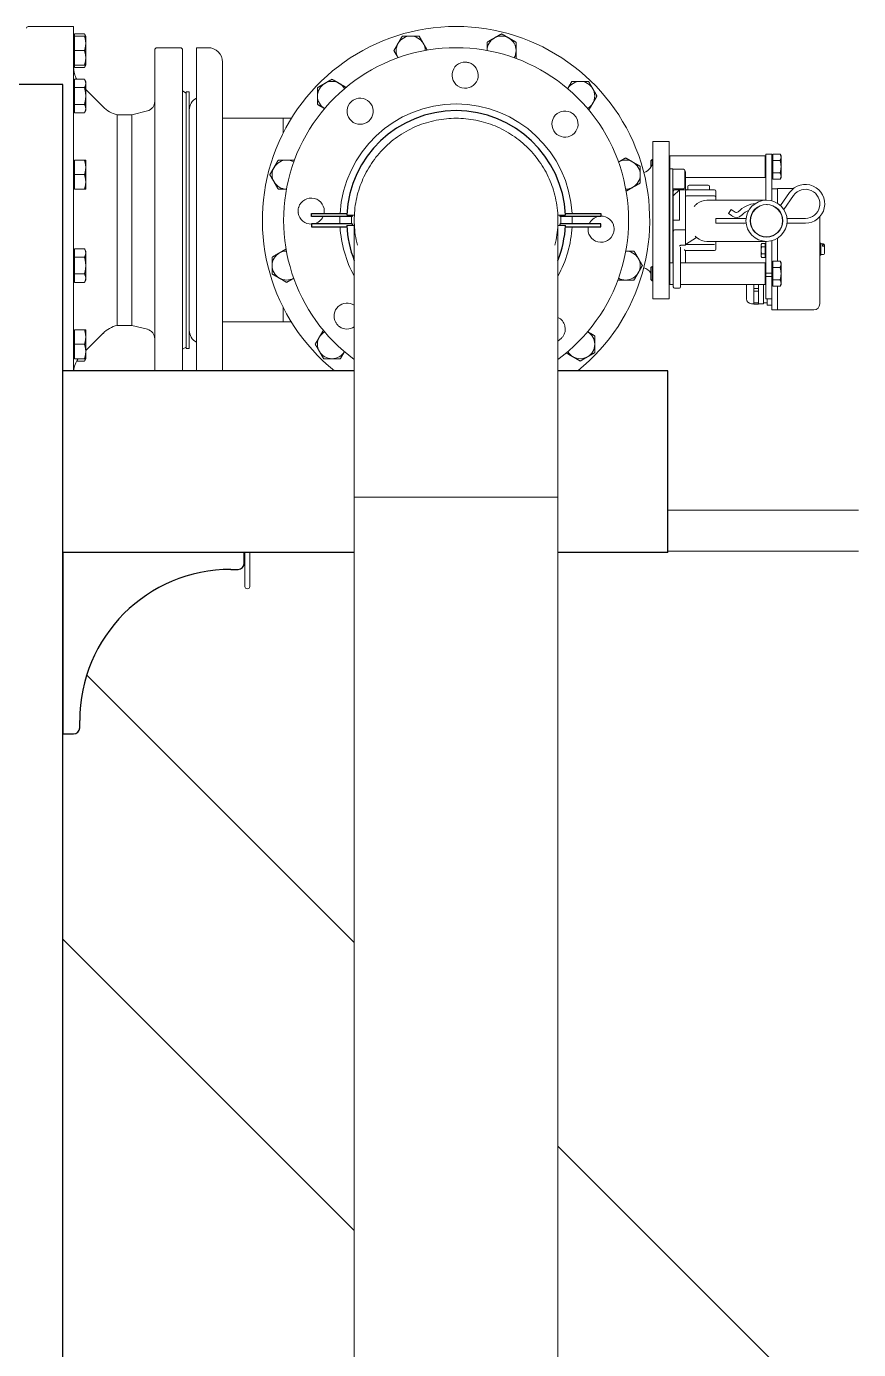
# Model space of a CAD drawing. Header units: millimetres. Extents: x 0 to 100323, y 0 to 59400.
# Drawn here: x 24762 to 25449, y 45707 to 46801 of the extents above; entities that cross this region are included whole.
import ezdxf

# ---------------------------------------------------------------- set-up
doc = ezdxf.new("R2010")
doc.units = ezdxf.units.MM
doc.header["$LTSCALE"] = 100
doc.layers.add('P_Biomass (BM)', color=150, linetype='Continuous', lineweight=18, true_color=0x007fff)
doc.layers.add('Visible', color=7, linetype='Continuous', lineweight=25)

msp = doc.modelspace()

# ---------------------------------------------------------------- linework, layer by layer
at = {"layer": 'P_Biomass (BM)'}
for p, q in [((24763.1, 46800.5), (24800.6, 46800.5)), ((24800.6, 46516), (24800.6, 46800.5)), ((24801.4, 46791.6), (24800.6, 46791.6)), ((24801.4, 46792.6), (24801.4, 46794.4)), ((24801.4, 46794.4), (24809.6, 46794.4)), ((24801.4, 46780.6), (24801.4, 46792.6)), ((24801.4, 46792.6), (24809.6, 46792.6)), ((24810.6, 46792.6), (24809.6, 46794.4)), ((24810.6, 46786.6), (24810.6, 46792.6)), ((24810.6, 46774.6), (24810.6, 46786.6)), ((24801.4, 46768.6), (24801.4, 46780.6)), ((24801.4, 46780.6), (24809.6, 46780.6)), ((24867.6, 46516), (24867.6, 46781)), ((24888.6, 46783), (24869.6, 46783)), ((24890.6, 46781), (24890.6, 46516)), ((24902.1, 46516), (24902.1, 46783)), ((24902.1, 46783), (24911.6, 46783)), ((24801.4, 46769.6), (24800.6, 46769.6)), ((24801.4, 46766.7), (24801.4, 46768.6)), ((24801.4, 46768.6), (24809.6, 46768.6)), ((24801.4, 46766.7), (24809.6, 46766.7)), ((24810.6, 46768.6), (24809.6, 46766.7)), ((24810.6, 46768.6), (24810.6, 46774.6)), ((24923.6, 46740), (24923.6, 46771)), ((24801.4, 46754.1), (24800.6, 46754.1)), ((24801.4, 46756.9), (24809.6, 46756.9)), ((24801.4, 46750), (24801.4, 46756.9)), ((24810.6, 46755.1), (24809.6, 46756.9)), ((24810.6, 46753.5), (24810.6, 46755.1)), ((24810.6, 46743.1), (24810.6, 46753.5)), ((24801.4, 46736.1), (24801.4, 46750)), ((24801.4, 46750), (24809.6, 46750)), ((24824.9, 46734.1), (24810.6, 46748.4)), ((24810.6, 46732.7), (24810.6, 46743.1)), ((24893.6, 46745.5), (24890.6, 46747.3)), ((24893.6, 46534.5), (24893.6, 46746.5)), ((24893.6, 46746.5), (24896.1, 46746.5)), ((24896.1, 46534.5), (24896.1, 46746.5)), ((24801.4, 46732.1), (24800.6, 46732.1)), ((24801.4, 46729.2), (24801.4, 46736.1)), ((24801.4, 46736.1), (24809.6, 46736.1)), ((24810.6, 46731.1), (24810.6, 46732.7)), ((24923.6, 46740), (24923.6, 46736.8)), ((24923.6, 46651.1), (24923.6, 46736.8)), ((24801.4, 46729.2), (24809.6, 46729.2)), ((24810.6, 46731.1), (24809.6, 46729.2)), ((24836.5, 46553.5), (24836.5, 46727.5)), ((24848.6, 46727.5), (24836.5, 46727.5)), ((24848.6, 46727.5), (24861.6, 46730.8)), ((24848.6, 46727.5), (24848.6, 46553.5)), ((24923.6, 46556.4), (24923.6, 46724.7)), ((24923.6, 46724.7), (24973.8, 46724.7)), ((24973.6, 46712.3), (24973.6, 46724.7)), ((24980.5, 46724.7), (24973.6, 46724.7)), ((24973.8, 46724.7), (24973.8, 46712.6)), ((25279.1, 46693.9), (25279.1, 46705.5)), ((25292.6, 46705.5), (25279.1, 46705.5)), ((25292.6, 46705.5), (25292.6, 46693.9)), ((24801.4, 46689.1), (24800.6, 46689.1)), ((24801.4, 46690.1), (24809.6, 46690.1)), ((24801.4, 46678.1), (24801.4, 46690.1)), ((24810.6, 46684.1), (24810.6, 46690.1)), ((25277.6, 46689.6), (25278.7, 46690.7)), ((25277.6, 46684.3), (25277.6, 46689.6)), ((25278.7, 46690.7), (25278.7, 46686.6)), ((25279.1, 46690.7), (25278.7, 46690.7)), ((25279.1, 46680.3), (25279.1, 46693.9)), ((25292.6, 46693.9), (25292.6, 46680.3)), ((25292.6, 46693.2), (25293.1, 46693.7)), ((25293.1, 46693.7), (25293.1, 46682.9)), ((25293.1, 46693.7), (25372.1, 46693.7)), ((25372.1, 46675.7), (25372.1, 46693.7)), ((25372.6, 46693.2), (25372.1, 46693.7)), ((25372.6, 46692.9), (25372.6, 46695)), ((25372.6, 46695), (25377.6, 46695)), ((25372.6, 46692.9), (25372.6, 46687.2)), ((25377.6, 46693.5), (25377.6, 46695)), ((25378.2, 46693.7), (25377.6, 46693.7)), ((25377.6, 46693.5), (25377.6, 46686.5)), ((25378.2, 46692.5), (25378.2, 46695.1)), ((25378.2, 46695.1), (25384.3, 46695.1)), ((25378.2, 46689.9), (25378.2, 46692.5)), ((25378.2, 46684.7), (25378.2, 46689.9)), ((25378.2, 46689.9), (25384.3, 46689.9)), ((25385.1, 46693.7), (25384.3, 46695.1)), ((25385.1, 46692.5), (25385.1, 46693.7)), ((25385.1, 46684.7), (25385.1, 46692.5)), ((24801.4, 46666.1), (24801.4, 46678.1)), ((24801.4, 46678.1), (24809.6, 46678.1)), ((24810.6, 46672.1), (24810.6, 46684.1)), ((25279.1, 46680.3), (25279.1, 46600.8)), ((25292.6, 46681), (25293.2, 46683)), ((25292.6, 46600.8), (25292.6, 46680.3)), ((25293.2, 46683), (25293.2, 46605.3)), ((25293.2, 46683), (25295.6, 46683)), ((25295.6, 46683), (25295.6, 46605.3)), ((25304.6, 46682.5), (25295.6, 46682.5)), ((25305.6, 46681.5), (25305.6, 46667.5)), ((25306.1, 46669.5), (25306.1, 46680.4)), ((25372.6, 46657), (25372.6, 46687.2)), ((25377.6, 46665.6), (25377.6, 46686.5)), ((25378.2, 46679.5), (25378.2, 46684.7)), ((25378.2, 46679.5), (25384.3, 46679.5)), ((25378.2, 46676.9), (25378.2, 46679.5)), ((25378.2, 46674.3), (25378.2, 46676.9)), ((25385.1, 46676.9), (25385.1, 46684.7)), ((25385.1, 46675.7), (25385.1, 46676.9)), ((24801.4, 46667.1), (24800.6, 46667.1)), ((24801.4, 46666.1), (24809.6, 46666.1)), ((24810.6, 46666.1), (24810.6, 46672.1)), ((25304.6, 46666.5), (25295.6, 46666.5)), ((25296.1, 46666.5), (25296.1, 46664.5)), ((25296.1, 46660.5), (25301.1, 46665.5)), ((25301.1, 46665.5), (25297.1, 46665.5)), ((25301.1, 46640.5), (25301.1, 46665.5)), ((25307.1, 46665.5), (25301.1, 46665.5)), ((25306.1, 46675.7), (25372.1, 46675.7)), ((25306.1, 46666.5), (25306.1, 46669.5)), ((25330.1, 46665.5), (25307.1, 46665.5)), ((25308.1, 46668.3), (25308.1, 46665.5)), ((25309.3, 46669.5), (25324.9, 46669.5)), ((25326.1, 46668.3), (25326.1, 46665.5)), ((25372.6, 46676.2), (25372.1, 46675.7)), ((25378.2, 46675.7), (25377.6, 46675.7)), ((25377.6, 46666.5), (25382.1, 46666.5)), ((25377.6, 46656.4), (25377.6, 46665.6)), ((25378.2, 46674.3), (25384.3, 46674.3)), ((25382.1, 46654.4), (25382.1, 46666.6)), ((25382.1, 46666.6), (25395.4, 46666.6)), ((25385.1, 46675.7), (25384.3, 46674.3)), ((25295.6, 46657.5), (25296.1, 46657.5)), ((25296.1, 46660.5), (25296.1, 46664.5)), ((25296.1, 46660.5), (25296.1, 46640.5)), ((25306.1, 46664), (25306.1, 46664.5)), ((25306.1, 46664), (25306.1, 46659.5)), ((25306.1, 46620.5), (25306.1, 46659.5)), ((25328.1, 46660.5), (25307.1, 46660.5)), ((25323.9, 46657), (25368.6, 46657)), ((25330.1, 46660.5), (25328.1, 46660.5)), ((25331.1, 46664.5), (25331.1, 46664)), ((25331.1, 46659.5), (25331.1, 46664)), ((25331.1, 46657), (25331.1, 46659.5)), ((25331.1, 46659.5), (25331.1, 46659.5)), ((25372.6, 46657), (25372.6, 46657)), ((25392.2, 46663.3), (25384.6, 46652.5)), ((25395.5, 46660.9), (25387.3, 46649.4)), ((25417.1, 46655.7), (25417.1, 46652.3)), ((24923.6, 46651.1), (24923.6, 46646.3)), ((24923.6, 46556), (24923.6, 46646.3)), ((25341.7, 46646.1), (25344, 46649.4)), ((25344.8, 46644), (25341.7, 46646.1)), ((25347.1, 46647.2), (25344, 46649.4)), ((25356.7, 46644.5), (25356.7, 46644.5)), ((25032.5, 46640.5), (25032.5, 46411.5)), ((25200.8, 46411.5), (25200.8, 46640.5)), ((25296.1, 46640.5), (25297.1, 46640.5)), ((25296.1, 46640.5), (25296.1, 46636.4)), ((25296.1, 46636.4), (25296.1, 46631.4)), ((25301.1, 46640.5), (25297.1, 46640.5)), ((25331.2, 46638), (25331.2, 46642)), ((25331.2, 46642), (25356.2, 46642)), ((25331.2, 46638), (25356.2, 46638)), ((25354.2, 46636.5), (25354.2, 46636.5)), ((25359.8, 46642), (25360, 46642)), ((25359.8, 46638), (25360, 46638)), ((25386.2, 46642), (25386.5, 46642)), ((25386.2, 46638), (25386.5, 46638)), ((25390, 46642), (25405.2, 46642)), ((25390, 46638), (25405.2, 46638)), ((25417.1, 46643.3), (25417.1, 46571.4)), ((25295.6, 46623.5), (25296.1, 46623.5)), ((25296.1, 46628.4), (25296.1, 46631.4)), ((25296.1, 46628.4), (25296.1, 46619.1)), ((25306.1, 46632.4), (25297.1, 46632.4)), ((25306.1, 46620.5), (25315.3, 46626.1)), ((25323.9, 46623), (25368.6, 46623)), ((25331.1, 46621.6), (25331.1, 46623)), ((25372.6, 46604.5), (25372.6, 46623)), ((25377.6, 46605.2), (25377.6, 46623.6)), ((25382.1, 46606.7), (25382.1, 46625.6)), ((24801.4, 46614), (24800.6, 46614)), ((24801.4, 46616.9), (24809.6, 46616.9)), ((24801.4, 46609.9), (24801.4, 46616.9)), ((24810.6, 46615), (24809.6, 46616.9)), ((24810.6, 46613.4), (24810.6, 46615)), ((24810.6, 46603), (24810.6, 46613.4)), ((25296.1, 46614.5), (25295.6, 46614.5)), ((25296.1, 46619.1), (25296.1, 46614.2)), ((25296.1, 46614.2), (25296.1, 46604.1)), ((25302.1, 46614.2), (25302.1, 46618.3)), ((25302.1, 46604.1), (25302.1, 46614.2)), ((25302.6, 46619.7), (25306.1, 46619.7)), ((25306.1, 46620.5), (25330.1, 46620.5)), ((25306.1, 46619.7), (25306.1, 46620.5)), ((25306.1, 46605.3), (25306.1, 46615.5)), ((25306.1, 46615.5), (25330.1, 46615.5)), ((25331.1, 46617.1), (25331.1, 46621.6)), ((25331.1, 46621.6), (25331.1, 46621.5)), ((25331.1, 46617.1), (25331.1, 46616.5)), ((25368.6, 46620.5), (25369.1, 46621.3)), ((25368.6, 46620.5), (25368.6, 46619.8)), ((25368.6, 46619.8), (25368.6, 46615.5)), ((25368.6, 46615.5), (25368.6, 46611.2)), ((25368.6, 46611.2), (25368.6, 46610.5)), ((25372.1, 46621.3), (25369.1, 46621.3)), ((25372.1, 46618.4), (25369.1, 46618.4)), ((25372.1, 46612.6), (25369.1, 46612.6)), ((25372.1, 46621.3), (25372.1, 46619.8)), ((25372.1, 46620.5), (25372.6, 46620.5)), ((25372.1, 46619.8), (25372.1, 46618.4)), ((25372.1, 46618.4), (25372.1, 46615.5)), ((25372.1, 46615.5), (25372.1, 46612.6)), ((25372.1, 46612.6), (25372.1, 46611.2)), ((25372.1, 46611.2), (25372.1, 46609.7)), ((25418.1, 46621.5), (25417.1, 46621.5)), ((25418.1, 46611.5), (25417.1, 46611.5)), ((25418.1, 46621.5), (25418.1, 46611.5)), ((25418.1, 46621), (25420.1, 46621)), ((25418.1, 46612), (25420.1, 46612)), ((25419.3, 46620.2), (25419.3, 46619.1)), ((25419.3, 46620.2), (25420.1, 46620.2)), ((25420.1, 46619.1), (25419.3, 46619.1)), ((25421.1, 46620), (25421.1, 46619.4)), ((25421.1, 46618.4), (25421.1, 46619.4)), ((25421.1, 46618.4), (25421.1, 46613)), ((24801.4, 46609.9), (24809.6, 46609.9)), ((24801.4, 46596.1), (24801.4, 46609.9)), ((24810.6, 46592.6), (24810.6, 46603)), ((25277.6, 46601.3), (25278.7, 46602.3)), ((25277.6, 46591.4), (25277.6, 46601.3)), ((25278.7, 46602.3), (25278.7, 46590.3)), ((25279.1, 46602.3), (25278.7, 46602.3)), ((25279.1, 46587.1), (25279.1, 46600.8)), ((25292.6, 46604.8), (25293.1, 46605.3)), ((25292.6, 46600.8), (25292.6, 46587.1)), ((25293.1, 46605.3), (25293.1, 46587.3)), ((25293.1, 46605.3), (25296.1, 46605.3)), ((25296.1, 46585.3), (25296.1, 46604.1)), ((25302.1, 46605.3), (25372.1, 46605.3)), ((25302.1, 46604.1), (25302.1, 46585.3)), ((25368.6, 46610.5), (25369.1, 46609.7)), ((25372.1, 46609.7), (25369.1, 46609.7)), ((25372.1, 46610.5), (25372.6, 46610.5)), ((25372.1, 46587.3), (25372.1, 46605.3)), ((25372.6, 46604.8), (25372.1, 46605.3)), ((25372.6, 46604.5), (25372.6, 46598.8)), ((25378.2, 46605.3), (25377.6, 46605.3)), ((25377.6, 46605.2), (25377.6, 46598.1)), ((25378.2, 46604.1), (25378.2, 46606.7)), ((25378.2, 46606.7), (25384.3, 46606.7)), ((25378.2, 46601.5), (25378.2, 46604.1)), ((25378.2, 46596.3), (25378.2, 46601.5)), ((25378.2, 46601.5), (25384.3, 46601.5)), ((25385.1, 46605.3), (25384.3, 46606.7)), ((25385.1, 46604.1), (25385.1, 46605.3)), ((25385.1, 46596.3), (25385.1, 46604.1)), ((24801.4, 46592), (24800.6, 46592)), ((24801.4, 46589.1), (24801.4, 46596.1)), ((24801.4, 46596.1), (24809.6, 46596.1)), ((24801.4, 46589.1), (24809.6, 46589.1)), ((24810.6, 46591), (24809.6, 46589.1)), ((24810.6, 46591), (24810.6, 46592.6)), ((25277.6, 46591.4), (25278.7, 46590.3)), ((25279.1, 46590.3), (25278.7, 46590.3)), ((25372.6, 46596.7), (25372.6, 46598.8)), ((25372.6, 46596.7), (25372.6, 46593.9)), ((25377.6, 46596.7), (25372.6, 46596.7)), ((25372.6, 46575.5), (25372.6, 46593.9)), ((25372.6, 46593.9), (25377.6, 46593.9)), ((25377.6, 46596.7), (25377.6, 46598.1)), ((25377.6, 46593.9), (25377.6, 46596.7)), ((25377.6, 46590), (25377.6, 46593.9)), ((25377.6, 46575.5), (25377.6, 46590)), ((25378.2, 46591.1), (25378.2, 46596.3)), ((25378.2, 46591.1), (25384.3, 46591.1)), ((25378.2, 46588.5), (25378.2, 46591.1)), ((25385.1, 46588.5), (25385.1, 46596.3)), ((25279.1, 46575.5), (25279.1, 46587.1)), ((25292.6, 46587.8), (25293.1, 46587.3)), ((25292.6, 46587.1), (25292.6, 46575.5)), ((25293.1, 46587.3), (25296.1, 46587.3)), ((25301.1, 46584.3), (25297.1, 46584.3)), ((25302.1, 46587.3), (25372.1, 46587.3)), ((25356.6, 46575.5), (25356.6, 46587.3)), ((25362.6, 46587.3), (25362.6, 46584)), ((25362.6, 46581.7), (25362.6, 46584)), ((25366.6, 46584), (25362.6, 46584)), ((25366.6, 46581.7), (25362.6, 46581.7)), ((25362.6, 46581.7), (25362.6, 46577)), ((25366.6, 46587.3), (25366.6, 46584)), ((25366.6, 46581.7), (25366.6, 46584)), ((25366.6, 46581.7), (25366.6, 46577)), ((25370.6, 46571.5), (25370.6, 46587.3)), ((25372.6, 46587.8), (25372.1, 46587.3)), ((25378.2, 46587.3), (25377.6, 46587.3)), ((25378.2, 46585.9), (25378.2, 46588.5)), ((25378.2, 46585.9), (25384.3, 46585.9)), ((25382.1, 46566.4), (25382.1, 46585.9)), ((25385.1, 46587.3), (25384.3, 46585.9)), ((25385.1, 46587.3), (25385.1, 46588.5)), ((24973.6, 46556.4), (24973.6, 46568.8)), ((24973.8, 46568.5), (24973.8, 46556.4)), ((25292.6, 46575.5), (25279.1, 46575.5)), ((25360.6, 46571.5), (25362.6, 46571.5)), ((25362.6, 46577), (25362.6, 46572.3)), ((25362.6, 46572.3), (25366.6, 46572.3)), ((25362.6, 46571.2), (25362.6, 46572.3)), ((25366.6, 46571.2), (25362.6, 46571.2)), ((25366.6, 46577), (25366.6, 46572.3)), ((25366.6, 46571.2), (25366.6, 46572.3)), ((25366.6, 46571.5), (25370.6, 46571.5)), ((25370.6, 46572.2), (25373.6, 46572.2)), ((25377.6, 46575.5), (25372.6, 46575.5)), ((25373.6, 46575.4), (25373.6, 46575.5)), ((25377.6, 46575.4), (25373.6, 46575.4)), ((25373.6, 46575.4), (25373.6, 46570.2)), ((25373.6, 46570.2), (25373.6, 46570.2)), ((25373.6, 46570.2), (25377.6, 46570.2)), ((25373.6, 46570.2), (25377.6, 46570.2)), ((25377.6, 46566.5), (25377.6, 46575.5)), ((24923.6, 46556.4), (24973.8, 46556.4)), ((24980.5, 46556.4), (24973.6, 46556.4)), ((25377.6, 46566.5), (25382.1, 46566.5)), ((25382.1, 46566.4), (25412.1, 46566.4)), ((24801.4, 46549), (24800.6, 46549)), ((24801.4, 46550), (24809.6, 46550)), ((24801.4, 46538), (24801.4, 46550)), ((24810.6, 46544), (24810.6, 46550)), ((24824.9, 46547), (24810.6, 46532.7)), ((24848.6, 46553.5), (24836.5, 46553.5)), ((24848.6, 46553.5), (24861.6, 46550.3)), ((24923.6, 46556), (24923.6, 46552.4)), ((24923.6, 46516), (24923.6, 46552.4)), ((24801.4, 46538), (24809.6, 46538)), ((24801.4, 46526), (24801.4, 46538)), ((24810.6, 46532), (24810.6, 46544)), ((24893.6, 46535.5), (24890.6, 46533.8)), ((24893.6, 46534.5), (24896.1, 46534.5)), ((24801.4, 46527), (24800.6, 46527)), ((24801.4, 46526), (24809.6, 46526)), ((24803.2, 46524.1), (24809.6, 46524.1)), ((24810.6, 46526), (24809.6, 46524.1)), ((24810.6, 46526), (24810.6, 46532)), ((25200.8, 46411.5), (25032.5, 46411.5)), ((25032.5, 44970.5), (25032.5, 46411.5)), ((25032.5, 46411.5), (25032.5, 46411.5)), ((25200.8, 46411.5), (25032.5, 46411.5)), ((25200.8, 44970.5), (25200.8, 46411.5)), ((25200.8, 46411.5), (25200.8, 46411.5)), ((25291.6, 46401), (25449.1, 46401)), ((24942.1, 46366), (24942.1, 46351.9)), ((24946.1, 46366), (24946.1, 46351.9)), ((25291.6, 46367), (25449.1, 46367)), ((24942.1, 46351.9), (24942.1, 46337.9)), ((24946.1, 46337.9), (24946.1, 46351.9)), ((25032.5, 46043.7), (24811.4, 46264.7)), ((25032.5, 45805.7), (24791.6, 46046.5)), ((25376.7, 45699.4), (25200.8, 45875.4))]:
    msp.add_line(p, q, dxfattribs=at)
for radius in [17, 13.5, 13.3]:
    msp.add_circle((25373.1, 46640), radius, dxfattribs=at)
for centre, radius, start, end in [((24763.1, 46799), 1.5, 90, 180), ((25116.6, 46640.5), 160, 308.9108, 231.0892), ((25079.1, 46780.6), 12, 150, 209.3543), ((25079.1, 46780.6), 12, 90, 150), ((25079.1, 46780.6), 12, 30, 90), ((25079.1, 46780.6), 12, 0.6457, 30), ((25154.2, 46780.6), 12, 120, 179.3543), ((25154.2, 46780.6), 12, 60, 120), ((25154.2, 46780.6), 12, 0, 60), ((24869.6, 46781), 2, 90, 180), ((24888.6, 46781), 2, 0, 90), ((24911.6, 46771), 12, 0, 90), ((25116.6, 46640.5), 142.5, 306.1944, 233.8056), ((25154.2, 46780.6), 12, 330.6457, 0), ((24820.6, 46766.6), 20, 180, 209.1181), ((25124.1, 46760.3), 10.8, 99.3274, 73.4883), ((25014.1, 46743.1), 12, 120, 180), ((25014.1, 46743.1), 12, 60, 120), ((25014.1, 46743.1), 12, 30.6457, 60), ((25219.2, 46743.1), 12, 90, 149.3543), ((25219.2, 46743.1), 12, 30, 90), ((25014.1, 46743.1), 12, 180, 239.3543), ((25219.2, 46743.1), 12, 330, 30), ((24842.6, 46751.8), 25, 225, 255.9638), ((24859.6, 46738.5), 8, 284.0362, 0), ((24907.1, 46731.5), 11, 117.0357, 180), ((25116.6, 46640.5), 96, 3.2844, 176.7156), ((25037.3, 46730.5), 10.8, 144.3274, 118.4883), ((25219.2, 46743.1), 12, 300.6457, 330), ((25206.6, 46719.9), 10.8, 54.3274, 28.4883), ((24976.6, 46678.1), 12, 90, 150), ((24976.6, 46678.1), 12, 60.6457, 90), ((25256.7, 46678.1), 12, 60, 119.3543), ((25256.7, 46678.1), 12, 0, 60), ((25269.1, 46689.5), 10, 284.9993, 0), ((24976.6, 46678.1), 12, 150, 210), ((25256.7, 46678.1), 12, 300, 0), ((25304.6, 46681.5), 1, 0, 90), ((25305.1, 46680.4), 1, 0, 60), ((24976.6, 46678.1), 12, 210, 269.3543), ((25256.7, 46678.1), 12, 270.6457, 300), ((25297.1, 46664.5), 1, 90, 180), ((25304.6, 46667.5), 1, 270, 0), ((25307.1, 46664.5), 1, 90, 180), ((25309.3, 46668.3), 1.2, 90, 180), ((25324.9, 46668.3), 1.2, 0, 90), ((25330.1, 46664.5), 1, 0, 90), ((25405.2, 46654), 16, 270, 144.6632), ((25405.2, 46654), 12, 270, 144.6632), ((24996.9, 46648), 10.8, 349.1776, 163.4883), ((24996.9, 46648), 10.8, 189.3274, 271.4085), ((25236.4, 46633), 10.8, 9.3274, 91.4085), ((25348.2, 46648.8), 6, 234.6632, 315.5567), ((25348.2, 46648.8), 2, 234.6632, 315.5567), ((25366.5, 46631), 23.5, 95.8832, 135.5567), ((25366.5, 46631), 19.5, 113.7158, 135.5567), ((25366.5, 46631), 19.5, 94.3858, 95.7067), ((25366.5, 46631), 23.5, 70.9427, 73.2279), ((25381.2, 46653), 3, 280.0314, 285.9308), ((25381.2, 46653), 7, 297.6979, 299.7458), ((24996.9, 46648), 10.8, 281.9127, 335.145), ((25116.6, 46640.5), 96, 178.2092, 181.7908), ((25116.6, 46640.5), 96, 183.2844, 208.7696), ((25116.6, 46640.5), 86.5, 178.0125, 181.9875), ((25116.6, 46640.5), 96, 331.2304, 356.7156), ((25116.6, 46640.5), 86.5, 358.0125, 1.9875), ((25116.6, 46640.5), 96, 358.2092, 1.7908), ((25236.4, 46633), 10.8, 169.1776, 343.4883), ((25236.4, 46633), 10.8, 101.9127, 155.145), ((25297.1, 46631.4), 1, 90, 180), ((24976.6, 46603), 12, 120, 180), ((24976.6, 46603), 12, 90.6457, 120), ((25256.7, 46603), 12, 30, 89.3543), ((25330.1, 46616.5), 1, 270, 0), ((25420.1, 46620), 1, 0, 90), ((25420.1, 46613), 1, 270, 0), ((24976.6, 46603), 12, 180, 240), ((25256.7, 46603), 12, 330, 30), ((25269.1, 46591.5), 10, 31.7883, 75.0007), ((24976.6, 46603), 12, 240, 299.3543), ((25256.7, 46603), 12, 240.6457, 270), ((25256.7, 46603), 12, 270, 330), ((25297.1, 46585.3), 1, 180, 270), ((25301.1, 46585.3), 1, 270, 0), ((25026.6, 46561.2), 10.8, 57.0152, 208.4883), ((25360.6, 46575.5), 4, 180, 270), ((25412.1, 46571.4), 5, 270, 0), ((25196, 46550.5), 10.8, 324.3274, 63.5974), ((24842.6, 46529.3), 25, 104.0362, 135), ((24859.6, 46542.5), 8, 0, 75.9638), ((24907.1, 46549.5), 11, 180, 242.9643), ((25014.1, 46538), 12, 120.6457, 150), ((25026.6, 46561.2), 10.7, 234.3274, 302.9848), ((25219.2, 46538), 12, 0, 59.3543), ((25014.1, 46538), 12, 150, 210), ((25196, 46550.5), 10.8, 296.4026, 298.4883), ((25219.2, 46538), 12, 300, 0), ((24820.6, 46514.4), 20, 144.5895, 175.3565), ((25014.1, 46538), 12, 210, 270), ((25014.1, 46538), 12, 270, 329.3543), ((25219.2, 46538), 12, 210.6457, 240), ((25219.2, 46538), 12, 240, 300), ((24944.1, 46337.9), 2, 180, 0)]:
    msp.add_arc(centre, radius, start, end, dxfattribs=at)
for centre, major_axis, ratio, start_param, end_param in [((25307.1, 46659.5), (0, 1.06), 0.939693, 0.11492, 1.570796), ((25307.1, 46659.5), (0, 1.06), 0.939693, 0, 0.11492), ((25323.9, 46640), (0, 17), 0.866025, 0, 0.581445), ((25330.1, 46659.5), (0, 1.06), 0.939693, 4.894478, 6.283185), ((25323.9, 46640), (0, 17), 0.866025, 0.659073, 0.810072), ((25323.9, 46640), (0, 17), 0.866025, 0.581445, 0.659073), ((25323.9, 46640), (0, 17), 0.866025, 2.414785, 2.522978), ((25323.9, 46640), (0, -17), 0.866025, 5.664571, 6.283185), ((25368.6, 46640), (0, -17), 0.866025, 0, 0.000308)]:
    msp.add_ellipse(centre, major_axis=major_axis, ratio=ratio, start_param=start_param, end_param=end_param, dxfattribs=at)
for points, weights in [([(24810.4, 46792.6), (24810.1, 46793.5), (24809.6, 46794.4)], [1.01895290532, 1.01965956375, 1]), ([(24809.6, 46792.6), (24810.6, 46792.6), (24810.6, 46792.6)], [1, 1.0379548493, 1]), ([(24810.6, 46786.6), (24810.6, 46789.4), (24809.6, 46792.6)], [1, 1.0379548493, 1]), ([(24809.6, 46780.6), (24810.6, 46783.8), (24810.6, 46786.6)], [1, 1.0379548493, 1]), ([(25065.2, 46780.6), (25067.1, 46783.8), (25068.7, 46786.6)], [1, 1.0379548493, 1]), ([(25068.7, 46786.6), (25070.3, 46789.4), (25072.2, 46792.6)], [1, 1.0379548493, 1]), ([(25072.2, 46792.6), (25075.9, 46792.6), (25079.1, 46792.6)], [1, 1.0379548493, 1]), ([(25079.1, 46792.6), (25082.3, 46792.6), (25086, 46792.6)], [1, 1.0379548493, 1]), ([(25086, 46792.6), (25087.9, 46789.4), (25089.5, 46786.6)], [1, 1.0379548493, 1]), ([(25089.5, 46786.6), (25091, 46784), (25092.7, 46781)], [1, 1.03554195473, 1.0045190004]), ([(25142.2, 46787.5), (25145.4, 46789.4), (25148.2, 46791)], [1, 1.0379548493, 1]), ([(25142.2, 46780.7), (25142.2, 46783.9), (25142.2, 46787.5)], [1.00150945142, 1.03718448772, 1]), ([(25148.2, 46791), (25150.9, 46792.6), (25154.2, 46794.4)], [1, 1.0379548493, 1]), ([(25154.2, 46794.4), (25157.4, 46792.6), (25160.2, 46791)], [1, 1.0379548493, 1]), ([(25160.2, 46791), (25162.9, 46789.4), (25166.2, 46787.5)], [1, 1.0379548493, 1]), ([(25166.2, 46787.5), (25166.2, 46783.8), (25166.2, 46780.6)], [1, 1.0379548493, 1]), ([(24810.6, 46774.6), (24810.6, 46777.4), (24809.6, 46780.6)], [1, 1.0379548493, 1]), ([(25068.6, 46774.7), (25067.1, 46777.4), (25065.2, 46780.6)], [1.00150945142, 1.03718448773, 1]), ([(25166.2, 46780.6), (25166.2, 46777.6), (25166.2, 46774.1)], [1, 1.03554195473, 1.00451900041]), ([(24809.6, 46768.6), (24810.6, 46771.8), (24810.6, 46774.6)], [1, 1.0379548493, 1]), ([(24809.6, 46766.7), (24810.1, 46767.7), (24810.4, 46768.6)], [1, 1.01965956375, 1.01895290532]), ([(24810.6, 46768.6), (24810.6, 46768.6), (24809.6, 46768.6)], [1, 1.0379548493, 1]), ([(24810.6, 46753.5), (24810.6, 46755.1), (24809.6, 46756.9)], [1, 1.0379548493, 1]), ([(24809.6, 46750), (24810.6, 46751.8), (24810.6, 46753.5)], [1, 1.0379548493, 1]), ([(25002.1, 46750), (25005.3, 46751.8), (25008.1, 46753.5)], [1, 1.0379548493, 1]), ([(25008.1, 46753.5), (25010.9, 46755.1), (25014.1, 46756.9)], [1, 1.0379548493, 1]), ([(25014.1, 46756.9), (25017.3, 46755.1), (25020.1, 46753.5)], [1, 1.0379548493, 1]), ([(25020.1, 46753.5), (25022.7, 46751.9), (25025.7, 46750.2)], [1, 1.03554195473, 1.0045190004]), ([(25208.8, 46749.2), (25210.4, 46751.9), (25212.2, 46755.1)], [1.00150945142, 1.03718448772, 1]), ([(25212.2, 46755.1), (25215.9, 46755.1), (25219.2, 46755.1)], [1, 1.0379548493, 1]), ([(25219.2, 46755.1), (25222.4, 46755.1), (25226.1, 46755.1)], [1, 1.0379548493, 1]), ([(25226.1, 46755.1), (25227.9, 46751.8), (25229.5, 46749.1)], [1, 1.0379548493, 1]), ([(24810.6, 46743.1), (24810.6, 46746.3), (24809.6, 46750)], [1, 1.0379548493, 1]), ([(24809.6, 46736.1), (24810.6, 46739.8), (24810.6, 46743.1)], [1, 1.0379548493, 1]), ([(25002.1, 46743.1), (25002.1, 46746.3), (25002.1, 46750)], [1, 1.0379548493, 1]), ([(25002.1, 46736.1), (25002.1, 46739.8), (25002.1, 46743.1)], [1, 1.0379548493, 1]), ([(25229.5, 46749.1), (25231.2, 46746.3), (25233, 46743.1)], [1, 1.0379548493, 1]), ([(25233, 46743.1), (25231.2, 46739.8), (25229.5, 46737.1)], [1, 1.0379548493, 1]), ([(24810.6, 46732.7), (24810.6, 46734.3), (24809.6, 46736.1)], [1, 1.0379548493, 1]), ([(24809.6, 46729.2), (24810.6, 46731.1), (24810.6, 46732.7)], [1, 1.0379548493, 1]), ([(25008, 46732.7), (25005.2, 46734.3), (25002.1, 46736.1)], [1.00150945142, 1.03718448773, 1]), ([(25229.5, 46737.1), (25228, 46734.4), (25226.3, 46731.5)], [1, 1.03554195473, 1.00451900041]), ([(24809.6, 46690.1), (24810.6, 46690.1), (24810.6, 46690.1)], [1, 1.0379548493, 1]), ([(24810.6, 46684.1), (24810.6, 46686.8), (24809.6, 46690.1)], [1, 1.0379548493, 1]), ([(24966.2, 46684.1), (24967.8, 46686.8), (24969.6, 46690.1)], [1, 1.0379548493, 1]), ([(24969.6, 46690.1), (24973.4, 46690.1), (24976.6, 46690.1)], [1, 1.0379548493, 1]), ([(24976.6, 46690.1), (24979.6, 46690.1), (24983, 46690.1)], [1, 1.03554195473, 1.0045190004]), ([(25250.8, 46688.5), (25253.5, 46690.1), (25256.7, 46691.9)], [1.00150945143, 1.03718448772, 1]), ([(25256.7, 46691.9), (25259.9, 46690.1), (25262.7, 46688.4)], [1, 1.0379548493, 1]), ([(25262.7, 46688.4), (25265.5, 46686.8), (25268.7, 46685)], [1, 1.0379548493, 1]), ([(25385.1, 46692.5), (25385.1, 46693.7), (25384.3, 46695.1)], [1, 1.0379548493, 1]), ([(25384.3, 46689.9), (25385.1, 46691.3), (25385.1, 46692.5)], [1, 1.0379548493, 1]), ([(25385.1, 46684.7), (25385.1, 46687.1), (25384.3, 46689.9)], [1, 1.0379548493, 1]), ([(24809.6, 46678.1), (24810.6, 46681.3), (24810.6, 46684.1)], [1, 1.0379548493, 1]), ([(24810.6, 46672.1), (24810.6, 46674.8), (24809.6, 46678.1)], [1, 1.0379548493, 1]), ([(24962.7, 46678.1), (24964.6, 46681.3), (24966.2, 46684.1)], [1, 1.0379548493, 1]), ([(24966.2, 46672.1), (24964.6, 46674.8), (24962.7, 46678.1)], [1, 1.0379548493, 1]), ([(25268.7, 46685), (25268.7, 46681.3), (25268.7, 46678.1)], [1, 1.0379548493, 1]), ([(25268.7, 46678.1), (25268.7, 46674.8), (25268.7, 46671.1)], [1, 1.0379548493, 1]), ([(25384.3, 46679.5), (25385.1, 46682.3), (25385.1, 46684.7)], [1, 1.0379548493, 1]), ([(25385.1, 46676.9), (25385.1, 46678.1), (25384.3, 46679.5)], [1, 1.0379548493, 1]), ([(25384.3, 46674.3), (25385.1, 46675.7), (25385.1, 46676.9)], [1, 1.0379548493, 1]), ([(24809.6, 46666.1), (24810.6, 46669.3), (24810.6, 46672.1)], [1, 1.0379548493, 1]), ([(24810.6, 46666.1), (24810.6, 46666.1), (24809.6, 46666.1)], [1, 1.0379548493, 1]), ([(24969.6, 46666.1), (24967.8, 46669.3), (24966.2, 46672.1)], [1, 1.0379548493, 1]), ([(24976.4, 46666.1), (24973.3, 46666.1), (24969.6, 46666.1)], [1.00150945142, 1.03718448773, 1]), ([(25262.7, 46667.7), (25260.1, 46666.2), (25257.1, 46664.4)], [1, 1.03554195473, 1.00451900041]), ([(25268.7, 46671.1), (25265.5, 46669.3), (25262.7, 46667.7)], [1, 1.0379548493, 1]), ([(24810.6, 46613.4), (24810.6, 46615), (24809.6, 46616.9)], [1, 1.0379548493, 1]), ([(24809.6, 46609.9), (24810.6, 46611.8), (24810.6, 46613.4)], [1, 1.0379548493, 1]), ([(24964.6, 46609.9), (24967.8, 46611.8), (24970.6, 46613.4)], [1, 1.0379548493, 1]), ([(24970.6, 46613.4), (24973.2, 46614.9), (24976.1, 46616.6)], [1, 1.03554195473, 1.0045190004]), ([(25256.8, 46615), (25260, 46615), (25263.6, 46615)], [1.00150945143, 1.03718448772, 1]), ([(25263.6, 46615), (25265.5, 46611.8), (25267.1, 46609)], [1, 1.0379548493, 1]), ([(25369.1, 46621.3), (25368.6, 46620.5), (25368.6, 46619.8)], [1, 1.0379548493, 1]), ([(25368.6, 46619.8), (25368.6, 46619.2), (25369.1, 46618.4)], [1, 1.0379548493, 1]), ([(25369.1, 46618.4), (25368.6, 46616.8), (25368.6, 46615.5)], [1, 1.0379548493, 1]), ([(25368.6, 46615.5), (25368.6, 46614.2), (25369.1, 46612.6)], [1, 1.0379548493, 1]), ([(25369.1, 46612.6), (25368.6, 46611.8), (25368.6, 46611.2)], [1, 1.0379548493, 1]), ([(25368.6, 46611.2), (25368.6, 46610.5), (25369.1, 46609.7)], [1, 1.0379548493, 1]), ([(24810.6, 46603), (24810.6, 46606.2), (24809.6, 46609.9)], [1, 1.0379548493, 1]), ([(24809.6, 46596.1), (24810.6, 46599.8), (24810.6, 46603)], [1, 1.0379548493, 1]), ([(24964.6, 46603), (24964.6, 46606.2), (24964.6, 46609.9)], [1, 1.0379548493, 1]), ([(24964.6, 46596.1), (24964.6, 46599.8), (24964.6, 46603)], [1, 1.0379548493, 1]), ([(25267.1, 46609), (25268.7, 46606.2), (25270.5, 46603)], [1, 1.0379548493, 1]), ([(25270.5, 46603), (25268.7, 46599.8), (25267.1, 46597)], [1, 1.0379548493, 1]), ([(25385.1, 46604.1), (25385.1, 46605.3), (25384.3, 46606.7)], [1, 1.0379548493, 1]), ([(25384.3, 46601.5), (25385.1, 46602.9), (25385.1, 46604.1)], [1, 1.0379548493, 1]), ([(25385.1, 46596.3), (25385.1, 46598.7), (25384.3, 46601.5)], [1, 1.0379548493, 1]), ([(24810.6, 46592.6), (24810.6, 46594.2), (24809.6, 46596.1)], [1, 1.0379548493, 1]), ([(24809.6, 46589.1), (24810.6, 46591), (24810.6, 46592.6)], [1, 1.0379548493, 1]), ([(24970.6, 46592.6), (24967.8, 46594.2), (24964.6, 46596.1)], [1, 1.0379548493, 1]), ([(24976.6, 46589.1), (24973.4, 46591), (24970.6, 46592.6)], [1, 1.0379548493, 1]), ([(24982.5, 46592.5), (24979.7, 46591), (24976.6, 46589.1)], [1.00150945142, 1.03718448773, 1]), ([(25256.7, 46591), (25253.7, 46591), (25250.2, 46591)], [1, 1.03554195473, 1.00451900041]), ([(25263.6, 46591), (25259.9, 46591), (25256.7, 46591)], [1, 1.0379548493, 1]), ([(25267.1, 46597), (25265.5, 46594.2), (25263.6, 46591)], [1, 1.0379548493, 1]), ([(25384.3, 46591.1), (25385.1, 46593.9), (25385.1, 46596.3)], [1, 1.0379548493, 1]), ([(25385.1, 46588.5), (25385.1, 46589.7), (25384.3, 46591.1)], [1, 1.0379548493, 1]), ([(25384.3, 46585.9), (25385.1, 46587.3), (25385.1, 46588.5)], [1, 1.0379548493, 1]), ([(24810.6, 46544), (24810.6, 46546.8), (24809.6, 46550)], [1, 1.0379548493, 1]), ([(24809.6, 46550), (24810.6, 46550), (24810.6, 46550)], [1, 1.0379548493, 1]), ([(25003.7, 46544), (25005.2, 46546.6), (25006.9, 46549.6)], [1, 1.03554195473, 1.0045190004]), ([(25225.3, 46548.3), (25228, 46546.7), (25231.2, 46544.9)], [1.00150945143, 1.03718448772, 1]), ([(24809.6, 46538), (24810.6, 46541.2), (24810.6, 46544)], [1, 1.0379548493, 1]), ([(24810.6, 46532), (24810.6, 46534.8), (24809.6, 46538)], [1, 1.0379548493, 1]), ([(25000.2, 46538), (25002.1, 46541.2), (25003.7, 46544)], [1, 1.0379548493, 1]), ([(25003.7, 46532), (25002.1, 46534.8), (25000.2, 46538)], [1, 1.0379548493, 1]), ([(25231.2, 46544.9), (25231.2, 46541.2), (25231.2, 46538)], [1, 1.0379548493, 1]), ([(25231.2, 46538), (25231.2, 46534.8), (25231.2, 46531.1)], [1, 1.0379548493, 1]), ([(24809.6, 46526), (24810.6, 46529.2), (24810.6, 46532)], [1, 1.0379548493, 1]), ([(24809.6, 46524.1), (24810.1, 46525.1), (24810.4, 46526)], [1, 1.01965956375, 1.01895290532]), ([(24810.6, 46526), (24810.6, 46526), (24809.6, 46526)], [1, 1.0379548493, 1]), ([(25007.2, 46526), (25005.3, 46529.2), (25003.7, 46532)], [1, 1.0379548493, 1]), ([(25014.1, 46526), (25010.9, 46526), (25007.2, 46526)], [1, 1.0379548493, 1]), ([(25021, 46526), (25017.3, 46526), (25014.1, 46526)], [1, 1.0379548493, 1]), ([(25024.4, 46531.9), (25022.8, 46529.2), (25021, 46526)], [1.00150945142, 1.03718448773, 1]), ([(25213.2, 46527.6), (25210.5, 46529.1), (25207.6, 46530.8)], [1, 1.03554195473, 1.00451900041]), ([(25219.2, 46524.1), (25215.9, 46526), (25213.2, 46527.6)], [1, 1.0379548493, 1]), ([(25225.2, 46527.6), (25222.4, 46526), (25219.2, 46524.1)], [1, 1.0379548493, 1]), ([(25231.2, 46531.1), (25227.9, 46529.2), (25225.2, 46527.6)], [1, 1.0379548493, 1])]:
    msp.add_rational_spline(points, weights, degree=2, dxfattribs=at)
for points, knots in [([(25122.4, 46770.9), (25122.7, 46771), (25123, 46771), (25124.3, 46771.1), (25125.2, 46771), (25126.5, 46770.8), (25126.8, 46770.7), (25127.2, 46770.6)], [-2.1952792, -2.1952792, -2.1952792, -2.1952792, -2.0993492, -2.0993492, -1.8229843, -1.8229843, -1.7097702, -1.7097702, -1.7097702, -1.7097702]), ([(24923.6, 46736.8), (24923.6, 46737.1), (24923.6, 46737.3), (24923.6, 46738.2), (24923.6, 46738.9), (24923.6, 46739.6), (24923.6, 46739.8), (24923.6, 46740)], [-2.1952792, -2.1952792, -2.1952792, -2.1952792, -2.0993492, -2.0993492, -1.8229843, -1.8229843, -1.7097702, -1.7097702, -1.7097702, -1.7097702]), ([(25028.5, 46736.8), (25028.7, 46737.1), (25028.9, 46737.3), (25029.7, 46738.2), (25030.4, 46738.9), (25031.5, 46739.6), (25031.8, 46739.8), (25032.1, 46740)], [-2.1952792, -2.1952792, -2.1952792, -2.1952792, -2.0993492, -2.0993492, -1.8229843, -1.8229843, -1.7097702, -1.7097702, -1.7097702, -1.7097702]), ([(25032.5, 46640.5), (25032.5, 46643.1), (25032.6, 46645.8), (25033.1, 46651.4), (25033.5, 46654.2), (25034.6, 46659.7), (25035.3, 46662.5), (25037, 46667.8), (25037.9, 46670.3), (25039.9, 46675.1), (25041, 46677.6), (25043.6, 46682.5), (25045.1, 46684.9), (25048.2, 46689.6), (25049.9, 46691.9), (25053.5, 46696.2), (25055.3, 46698.2), (25059, 46701.9), (25061, 46703.7), (25065.2, 46707.2), (25067.5, 46708.9), (25072.2, 46712.1), (25074.7, 46713.5), (25079.6, 46716.1), (25082, 46717.3), (25086.8, 46719.3), (25089.4, 46720.2), (25094.7, 46721.8), (25097.4, 46722.5), (25103, 46723.6), (25105.8, 46724), (25111.3, 46724.6), (25114, 46724.7), (25116.6, 46724.7), (25119.2, 46724.7), (25121.9, 46724.6), (25127.5, 46724), (25130.3, 46723.6), (25135.8, 46722.5), (25138.6, 46721.8), (25143.9, 46720.2), (25146.4, 46719.3), (25151.2, 46717.3), (25153.7, 46716.1), (25158.6, 46713.5), (25161, 46712.1), (25165.7, 46708.9), (25168, 46707.2), (25172.3, 46703.7), (25174.3, 46701.9), (25178, 46698.2), (25179.8, 46696.2), (25183.3, 46691.9), (25185, 46689.6), (25188.2, 46684.9), (25189.6, 46682.5), (25192.2, 46677.6), (25193.4, 46675.1), (25195.4, 46670.3), (25196.3, 46667.8), (25197.9, 46662.5), (25198.6, 46659.7), (25199.7, 46654.2), (25200.1, 46651.4), (25200.7, 46645.8), (25200.8, 46643.1), (25200.8, 46637.9), (25200.7, 46635.2), (25200.1, 46629.7), (25199.7, 46626.9), (25198.9, 46622.7), (25198.5, 46621.2), (25198.2, 46619.8)], [37.386901, 37.386901, 37.386901, 37.386901, 38.165794, 38.165794, 38.944688, 38.944688, 39.723582, 39.723582, 40.502476, 40.502476, 41.281369, 41.281369, 42.060263, 42.060263, 42.839157, 42.839157, 43.618051, 43.618051, 44.396945, 44.396945, 45.175838, 45.175838, 45.954732, 45.954732, 46.733626, 46.733626, 47.51252, 47.51252, 48.291413, 48.291413, 49.070307, 49.070307, 49.849201, 49.849201, 49.849201, 50.628095, 50.628095, 51.406988, 51.406988, 52.185882, 52.185882, 52.964776, 52.964776, 53.74367, 53.74367, 54.522563, 54.522563, 55.301457, 55.301457, 56.080351, 56.080351, 56.859245, 56.859245, 57.638139, 57.638139, 58.417032, 58.417032, 59.195926, 59.195926, 59.97482, 59.97482, 60.753714, 60.753714, 61.532607, 61.532607, 62.311501, 62.311501, 63.090395, 63.090395, 63.869289, 63.869289, 64.278105, 64.278105, 64.278105, 64.278105]), ([(25212.9, 46728.6), (25213.2, 46728.4), (25213.4, 46728.2), (25214.3, 46727.4), (25215, 46726.7), (25215.7, 46725.7), (25215.9, 46725.4), (25216.1, 46725)], [-2.1952792, -2.1952792, -2.1952792, -2.1952792, -2.0993492, -2.0993492, -1.8229843, -1.8229843, -1.7097702, -1.7097702, -1.7097702, -1.7097702]), ([(25307.1, 46665.5), (25307.1, 46665.5), (25307.1, 46665.5), (25307.1, 46665.5), (25307, 46665.5), (25306.9, 46665.6), (25306.7, 46665.6), (25306.6, 46665.7), (25306.4, 46665.9), (25306.2, 46666.1), (25306.1, 46666.4), (25306.1, 46666.5)], [-0.5097781, -0.5097781, -0.5097781, -0.5097781, -0.5087134, -0.5087134, -0.4578421, -0.4069707, -0.3560994, -0.305228, -0.2034854, -0.1017427, 0, 0, 0, 0]), ([(25368.6, 46657), (25370.4, 46657), (25371.6, 46657), (25372.8, 46657), (25373, 46657), (25373.1, 46657)], [0, 0, 0, 0, 1.055969, 1.055969, 1.747094, 1.747094, 1.747094, 1.747094]), ([(24923.6, 46646.3), (24923.6, 46646.6), (24923.6, 46646.9), (24923.6, 46648.2), (24923.6, 46649.1), (24923.6, 46650.4), (24923.6, 46650.7), (24923.6, 46651.1)], [-2.1952792, -2.1952792, -2.1952792, -2.1952792, -2.0993492, -2.0993492, -1.8229843, -1.8229843, -1.7097702, -1.7097702, -1.7097702, -1.7097702]), ([(24986.3, 46646.3), (24986.2, 46646.4), (24986.2, 46646.6), (24986, 46648.1), (24986.1, 46649.5), (24986.5, 46650.9), (24986.5, 46651), (24986.6, 46651.1)], [-3.2252988, -3.2252988, -3.2252988, -3.2252988, -3.177097, -3.177097, -2.688345, -2.688345, -2.659356, -2.659356, -2.659356, -2.659356]), ([(25035.1, 46619.8), (25034.7, 46621.2), (25034.4, 46622.7), (25033.5, 46626.9), (25033.1, 46629.7), (25032.6, 46635.2), (25032.5, 46637.9), (25032.5, 46640.5)], [85.269498, 85.269498, 85.269498, 85.269498, 85.678314, 85.678314, 86.457208, 86.457208, 87.236102, 87.236102, 87.236102, 87.236102]), ([(25247, 46634.8), (25247.1, 46634.4), (25247.1, 46634.1), (25247.2, 46632.9), (25247.1, 46632), (25246.9, 46630.7), (25246.8, 46630.3), (25246.7, 46630)], [-2.1952792, -2.1952792, -2.1952792, -2.1952792, -2.0993492, -2.0993492, -1.8229843, -1.8229843, -1.7097702, -1.7097702, -1.7097702, -1.7097702]), ([(25373.1, 46623), (25373, 46623), (25372.3, 46623), (25370.2, 46623), (25369.5, 46623), (25368.6, 46623)], [0, 0, 0, 0, 1.249279, 1.249279, 1.747332, 1.747332, 1.747332, 1.747332]), ([(25301.2, 46619.1), (25301.2, 46619.1), (25301.2, 46619.1), (25301.2, 46619.1), (25301.2, 46619.1), (25301.1, 46619), (25301.1, 46619)], [-0.01431106, -0.01431106, -0.01431106, -0.01431106, -0.00693373, -0.00693373, -0.00693373, 0.0005258, 0.0005258, 0.0005258, 0.0005258]), ([(25302.6, 46619.7), (25302.5, 46619.7), (25302.3, 46619.7), (25302.1, 46619.7), (25301.9, 46619.6), (25301.7, 46619.5), (25301.6, 46619.4), (25301.4, 46619.3), (25301.3, 46619.2), (25301.2, 46619.1)], [0.000001, 0.000001, 0.000001, 0.000001, 0.0441239, 0.0441239, 0.0749422, 0.0749422, 0.096024, 0.096024, 0.1224455, 0.1224455, 0.1224455, 0.1224455]), ([(25305.7, 46615.7), (25305.7, 46615.7), (25305.7, 46615.6), (25305.9, 46615.6), (25306, 46615.5), (25306.1, 46615.5)], [1.06544611, 1.06544611, 1.06544611, 1.06544611, 1.08193327, 1.08193327, 1.15555898, 1.15555898, 1.15555898, 1.15555898]), ([(25420.1, 46620.2), (25420.2, 46620.2), (25420.4, 46620.1), (25420.6, 46620.1), (25420.7, 46620), (25420.9, 46619.9), (25421, 46619.8), (25421.1, 46619.6), (25421.1, 46619.5), (25421.1, 46619.4)], [0, 0, 0, 0, 0.0368272, 0.0368272, 0.0739214, 0.0739214, 0.1114349, 0.1114349, 0.1495092, 0.1495092, 0.1495092, 0.1495092]), ([(25421.1, 46618.4), (25421.1, 46618.5), (25421.1, 46618.6), (25421, 46618.7), (25420.9, 46618.8), (25420.7, 46618.9), (25420.6, 46619), (25420.4, 46619.1), (25420.2, 46619.1), (25420.1, 46619.1)], [0.4504591, 0.4504591, 0.4504591, 0.4504591, 0.4885333, 0.4885333, 0.5260468, 0.5260468, 0.563141, 0.563141, 0.5999682, 0.5999682, 0.5999682, 0.5999682]), ([(24923.6, 46552.4), (24923.6, 46552.6), (24923.6, 46552.8), (24923.6, 46553.6), (24923.6, 46554.3), (24923.6, 46555.4), (24923.6, 46555.7), (24923.6, 46556)], [-2.1952792, -2.1952792, -2.1952792, -2.1952792, -2.0993492, -2.0993492, -1.8229843, -1.8229843, -1.7097702, -1.7097702, -1.7097702, -1.7097702]), ([(25020.4, 46552.4), (25020.1, 46552.6), (25019.8, 46552.8), (25018.9, 46553.6), (25018.3, 46554.3), (25017.6, 46555.4), (25017.4, 46555.7), (25017.2, 46556)], [-2.1952792, -2.1952792, -2.1952792, -2.1952792, -2.0993492, -2.0993492, -1.8229843, -1.8229843, -1.7097702, -1.7097702, -1.7097702, -1.7097702]), ([(25204.7, 46544.3), (25204.5, 46544), (25204.3, 46543.7), (25203.5, 46542.8), (25202.8, 46542.2), (25201.8, 46541.5), (25201.5, 46541.3), (25201.1, 46541.1)], [-2.1952792, -2.1952792, -2.1952792, -2.1952792, -2.0993492, -2.0993492, -1.8229843, -1.8229843, -1.7097702, -1.7097702, -1.7097702, -1.7097702])]:
    msp.add_open_spline(points, degree=3, knots=knots, dxfattribs=at)
msp.add_open_spline([(25305.1, 46616.1), (25305.3, 46615.9), (25305.5, 46615.8), (25305.7, 46615.7)], degree=3, dxfattribs=at)
at = {"layer": 'Visible'}
for p, q in [((24791.6, 46752.5), (24641.6, 46752.5)), ((24791.6, 44896.3), (24791.6, 46752.5)), ((24997.1, 46646), (25026.3, 46646)), ((24997.1, 46643.5), (24997.1, 46646)), ((25026.2, 46645), (25032.6, 46644.7)), ((25200.7, 46644.7), (25207, 46645)), ((25207, 46646), (25236.1, 46646)), ((25236.1, 46646), (25236.1, 46643.5)), ((25030.7, 46643.5), (24997.1, 46643.5)), ((24997.1, 46637.5), (24997.1, 46635)), ((25030.7, 46637.5), (24997.1, 46637.5)), ((24997.1, 46635), (25026.3, 46635)), ((25026.2, 46636), (25032.5, 46636.3)), ((25200.8, 46636.3), (25207, 46636)), ((25236.1, 46643.5), (25202.6, 46643.5)), ((25236.1, 46637.5), (25202.6, 46637.5)), ((25207, 46635), (25236.1, 46635)), ((25236.1, 46635), (25236.1, 46637.5)), ((25032.5, 46516), (24791.6, 46516)), ((24791.6, 46366), (24791.6, 46516)), ((25291.6, 46516), (25200.8, 46516)), ((25291.6, 46366), (25291.6, 46516)), ((24941.6, 46366), (24791.6, 46366)), ((24791.6, 46366), (24791.6, 46216)), ((25032.5, 46366), (24791.6, 46366)), ((24941.6, 46357), (24941.6, 46366)), ((25291.6, 46366), (25200.8, 46366)), ((24930.6, 46352), (24936.6, 46352)), ((24805.6, 46221), (24805.6, 46227)), ((24791.6, 46216), (24800.6, 46216))]:
    msp.add_line(p, q, dxfattribs=at)
for centre, radius, start, end in [((25116.6, 46640.5), 90.5, 2.8528, 177.1472), ((25116.6, 46640.5), 86, 177.1472, 178.0009), ((25116.6, 46640.5), 86, 1.9991, 2.8528), ((25116.6, 46640.5), 90.5, 182.8528, 201.591), ((25116.6, 46640.5), 86, 181.9991, 182.8528), ((25116.6, 46640.5), 90.5, 338.409, 357.1472), ((25116.6, 46640.5), 86, 357.1472, 358.0009), ((24930.6, 46227), 125, 90, 180), ((24936.6, 46357), 5, 270, 0), ((24800.6, 46221), 5, 270, 0)]:
    msp.add_arc(centre, radius, start, end, dxfattribs=at)

doc.saveas('drawing.dxf')
